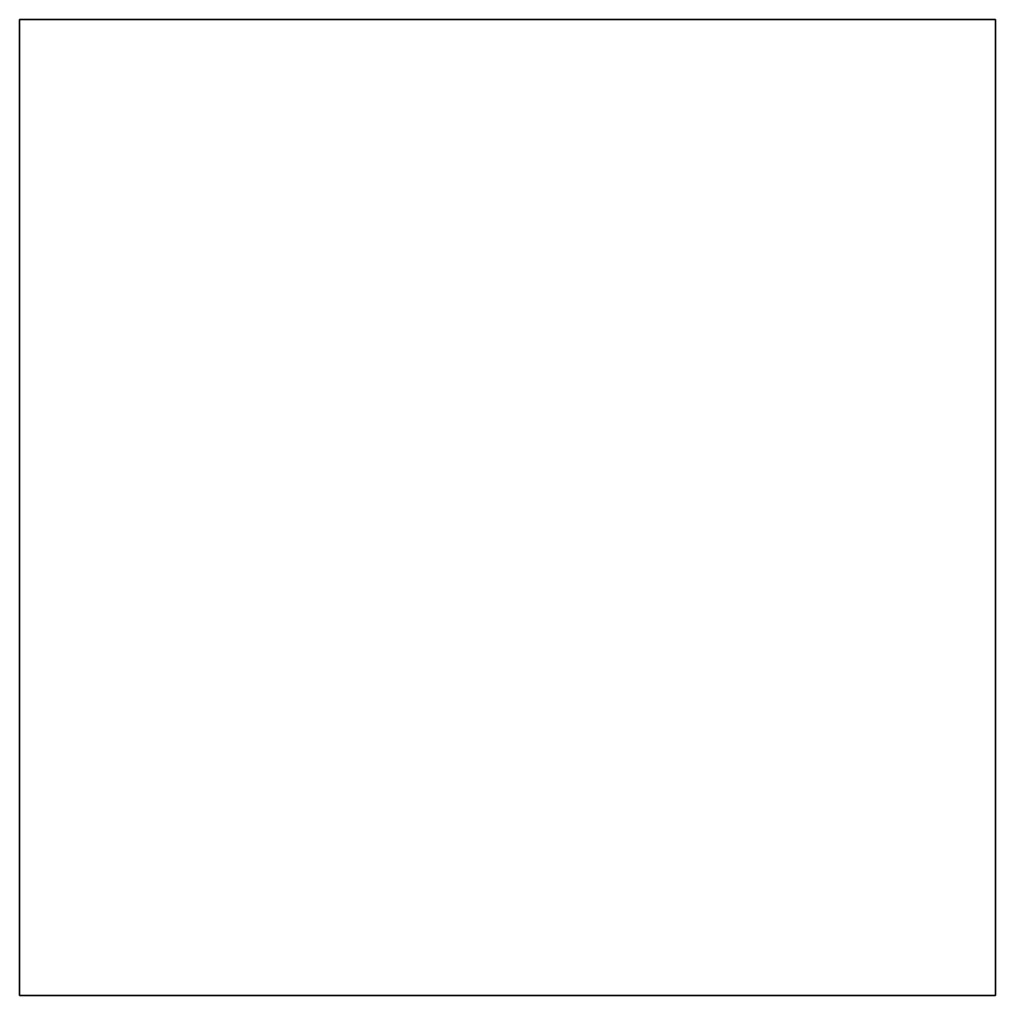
# Model space of a CAD drawing. Header units: millimetres. Extents: x -3.3 to 3.3, y -23.5 to 37.3.
# Drawn here: x 0 to 1, y 36.26 to 37.26 of the extents above; entities that cross this region are included whole.
import ezdxf

# ---------------------------------------------------------------- set-up
doc = ezdxf.new("R2010")
doc.units = ezdxf.units.MM

msp = doc.modelspace()

# ---------------------------------------------------------------- linework, layer by layer
for points in [[(0, 37.26), (0, 36.26), (0, 36.26, 1), (0, 37.26, 1)], [(1, 37.26, 1), (1, 37.26), (0, 37.26), (0, 37.26, 1)], [(1, 37.26), (1, 36.26), (0, 36.26), (0, 37.26)], [(0, 37.26, 1), (0, 36.26, 1), (1, 36.26, 1), (1, 37.26, 1)], [(1, 36.26, 1), (1, 36.26), (1, 37.26), (1, 37.26, 1)], [(0, 36.26, 1), (0, 36.26), (1, 36.26), (1, 36.26, 1)]]:
    msp.add_3dface(points)

doc.saveas('drawing.dxf')
